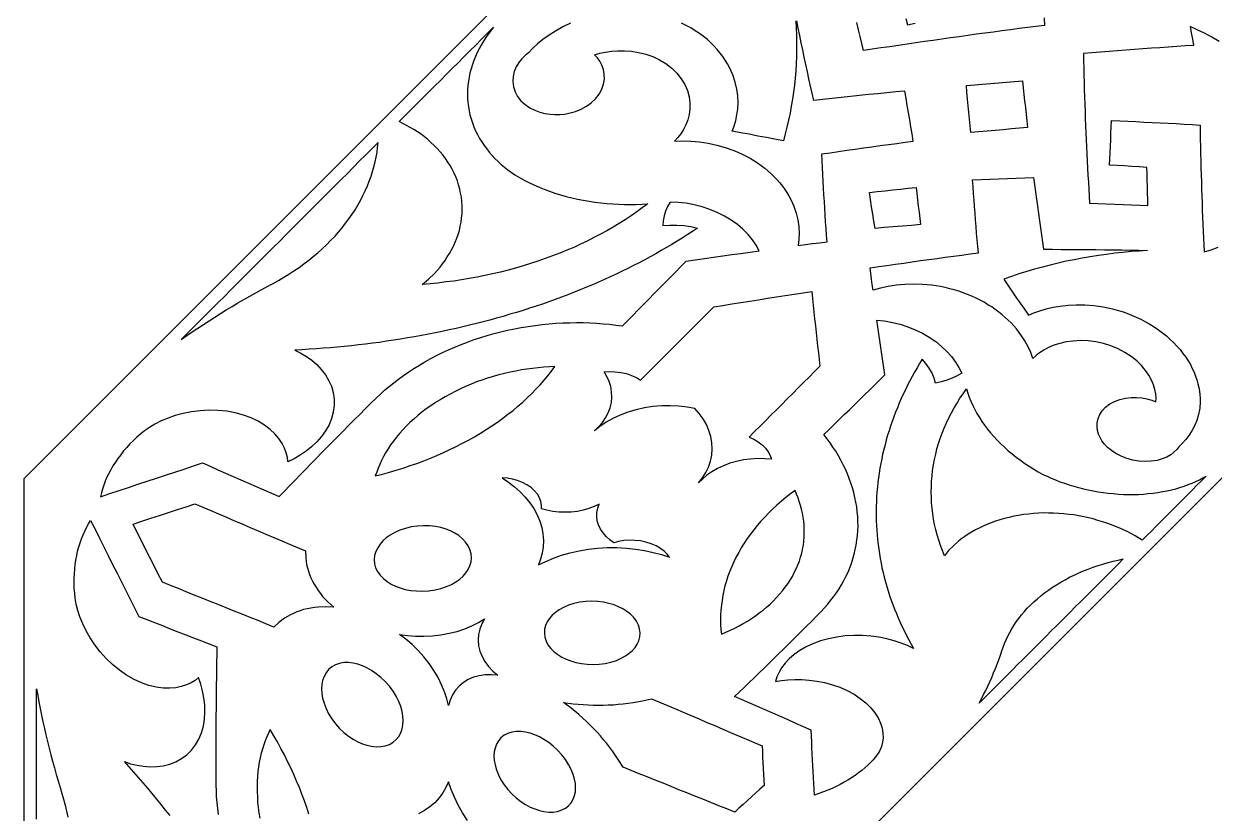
# Model space of a CAD drawing. Extents: x -535 to 1345, y -535 to 535.
# Drawn here: x -450 to -309.4, y 146.9 to 240.1 of the extents above; entities that cross this region are included whole.
import ezdxf

# ---------------------------------------------------------------- set-up
doc = ezdxf.new("R2010")
doc.units = 0
doc.layers.add('LAYER_1', color=18, linetype='CONTINUOUS')
doc.layers.add('LAYER_10', color=174, linetype='CONTINUOUS')

msp = doc.modelspace()

# ---------------------------------------------------------------- linework, layer by layer
at = {"layer": 'LAYER_1'}
for points in [[(-385.43, 240.2), (-386.36, 239.77), (-387.21, 239.29), (-387.98, 238.8), (-388.69, 238.29), (-389.32, 237.77), (-389.89, 237.25), (-390.39, 236.73), (-390.8, 236.39), (-391.19, 236), (-391.55, 235.56), (-391.85, 235.06), (-392.08, 234.51), (-392.22, 233.93), (-392.26, 233.32), (-392.18, 232.71), (-391.99, 232.12), (-391.69, 231.56), (-391.29, 231.05), (-390.8, 230.6), (-390.25, 230.23), (-389.67, 229.93), (-389.06, 229.71), (-388.46, 229.56), (-387.86, 229.46), (-387.3, 229.43), (-386.72, 229.43), (-386.12, 229.49), (-385.48, 229.61), (-384.84, 229.8), (-384.19, 230.07), (-383.57, 230.41), (-383, 230.82), (-382.49, 231.3), (-382.07, 231.84), (-381.75, 232.41), (-381.54, 233.01), (-381.44, 233.61), (-381.45, 234.19), (-381.55, 234.75), (-381.73, 235.26), (-381.98, 235.72), (-382.27, 236.13), (-382.6, 236.48), (-381.98, 236.66), (-381.32, 236.8), (-380.6, 236.91), (-379.85, 236.97), (-379.06, 236.97), (-378.24, 236.91), (-377.4, 236.77), (-376.56, 236.56), (-375.73, 236.27), (-374.93, 235.89), (-374.18, 235.44), (-373.49, 234.91), (-372.88, 234.31), (-372.36, 233.66), (-371.95, 232.97), (-371.64, 232.25), (-371.44, 231.53), (-371.34, 230.81), (-371.34, 230.11), (-371.43, 229.43), (-371.59, 228.8), (-371.82, 228.2), (-372.1, 227.65), (-372.43, 227.15), (-372.79, 226.69), (-373.17, 226.29), (-372.21, 226.31), (-371.22, 226.28), (-370.22, 226.19), (-369.2, 226.04), (-368.17, 225.82), (-367.16, 225.54), (-366.15, 225.18), (-365.67, 224.97), (-365.18, 224.76), (-364.71, 224.52), (-364.24, 224.27), (-363.79, 223.99), (-363.34, 223.72), (-362.93, 223.41), (-362.51, 223.1), (-362.12, 222.77), (-361.74, 222.44), (-361.39, 222.08), (-361.04, 221.73), (-360.73, 221.36), (-360.42, 220.98), (-360.15, 220.59), (-359.88, 220.21), (-359.66, 219.81), (-359.43, 219.41), (-359.07, 218.6), (-358.79, 217.79), (-358.59, 216.99), (-358.48, 216.2), (-358.44, 215.42), (-358.47, 214.68), (-358.56, 213.95), (-357.7, 214.07), (-356.85, 214.18), (-355.99, 214.29), (-355.14, 214.4), (-355.2, 215.19), (-355.25, 215.98), (-355.31, 216.77), (-355.36, 217.57), (-355.41, 218.36), (-355.46, 219.16), (-355.51, 219.96), (-355.56, 220.75), (-355.6, 221.55), (-355.65, 222.36), (-355.69, 223.16), (-355.73, 223.97), (-355.77, 224.77), (-354.78, 224.92), (-353.79, 225.06), (-352.81, 225.2), (-351.82, 225.34), (-350.84, 225.48), (-349.85, 225.62), (-348.87, 225.76), (-347.89, 225.89), (-346.91, 226.02), (-345.94, 226.16), (-344.96, 226.29), (-345.11, 227.13), (-345.25, 227.97), (-345.39, 228.81), (-345.53, 229.66), (-345.67, 230.5), (-345.81, 231.35), (-345.95, 232.2), (-347.02, 232.1), (-348.09, 231.99), (-349.16, 231.89), (-350.24, 231.78), (-351.31, 231.67), (-352.39, 231.56), (-353.47, 231.45), (-354.55, 231.33), (-355.64, 231.22), (-356.72, 231.1), (-356.91, 231.94), (-357.1, 232.79), (-357.29, 233.64), (-357.47, 234.49), (-357.66, 235.34), (-357.84, 236.19), (-358.02, 237.05), (-358.2, 237.9), (-358.38, 238.76), (-358.55, 239.62), (-358.73, 240.48)], [(-358.84, 240.5), (-358.78, 239.65), (-358.76, 238.8), (-358.74, 237.96), (-358.75, 237.11), (-358.76, 236.27), (-358.8, 235.42), (-358.84, 234.58), (-358.92, 233.74), (-359, 232.9), (-359.11, 232.07), (-359.22, 231.24), (-359.37, 230.41), (-359.52, 229.59), (-359.7, 228.77), (-359.88, 227.95), (-360.09, 227.14), (-360.3, 226.34), (-361.31, 226.52), (-362.31, 226.71), (-363.32, 226.89), (-364.33, 227.09), (-365.33, 227.28), (-366.34, 227.48), (-366.12, 228.07), (-365.93, 228.71), (-365.79, 229.38), (-365.7, 230.09), (-365.66, 230.84), (-365.69, 231.62), (-365.8, 232.44), (-365.99, 233.27), (-366.28, 234.13), (-366.47, 234.56), (-366.67, 234.99), (-366.91, 235.42), (-367.16, 235.85), (-367.46, 236.27), (-367.76, 236.69), (-368.11, 237.1), (-368.47, 237.51), (-368.88, 237.89), (-369.28, 238.28), (-369.75, 238.64), (-370.21, 239), (-370.72, 239.32), (-371.22, 239.65), (-371.77, 239.93), (-372.33, 240.22)], [(-329.51, 240.83), (-329.45, 239.95), (-330.46, 239.83), (-331.46, 239.7), (-332.47, 239.57), (-333.48, 239.44), (-334.49, 239.3), (-335.5, 239.17), (-336.51, 239.04), (-337.52, 238.9), (-338.54, 238.76), (-339.56, 238.62), (-340.57, 238.48), (-341.59, 238.33), (-342.62, 238.19), (-343.64, 238.04), (-344.66, 237.9), (-345.69, 237.75), (-346.72, 237.59), (-347.75, 237.44), (-348.78, 237.29), (-349.81, 237.13), (-350.84, 236.98), (-351.04, 237.8), (-351.24, 238.63), (-351.43, 239.45), (-351.62, 240.28)], [(-345.84, 240.77), (-345.65, 240.03), (-344.74, 240.22)], [(-308.83, 238.04), (-309.7, 238.57), (-310.57, 239.04), (-311.43, 239.45), (-312.28, 239.81), (-312.14, 239.07), (-312.01, 238.33), (-311.87, 237.59), (-312.86, 237.53), (-313.85, 237.46), (-314.85, 237.39), (-315.84, 237.32), (-316.84, 237.25), (-317.84, 237.18), (-318.84, 237.1), (-319.85, 237.03), (-320.85, 236.95), (-321.85, 236.87), (-322.86, 236.79), (-323.87, 236.71), (-324.88, 236.62), (-324.86, 235.76), (-324.84, 234.91), (-324.82, 234.06), (-324.79, 233.2), (-324.77, 232.35), (-324.74, 231.5), (-324.71, 230.65), (-324.68, 229.81), (-324.65, 228.96), (-324.61, 228.12), (-324.58, 227.28), (-324.54, 226.44), (-324.51, 225.6), (-324.47, 224.76), (-324.42, 223.93), (-324.38, 223.09), (-324.34, 222.26), (-324.29, 221.43), (-324.25, 220.6), (-324.2, 219.77), (-324.15, 218.94), (-323.16, 218.91), (-322.17, 218.88), (-321.18, 218.84), (-320.19, 218.81), (-319.21, 218.77), (-318.23, 218.73), (-317.25, 218.69), (-317.27, 219.44), (-317.3, 220.18), (-317.32, 220.93), (-317.34, 221.68), (-317.36, 222.43), (-317.38, 223.19), (-318.26, 223.24), (-319.14, 223.3), (-320.02, 223.35), (-320.9, 223.4), (-321.78, 223.45), (-321.75, 224.2), (-321.72, 224.95), (-321.68, 225.7), (-321.65, 226.45), (-321.62, 227.21), (-321.58, 227.96), (-321.54, 228.71), (-320.58, 228.67), (-319.63, 228.63), (-318.68, 228.59), (-317.72, 228.54), (-316.77, 228.5), (-315.82, 228.45), (-314.88, 228.4), (-313.93, 228.35), (-312.98, 228.3), (-312.04, 228.24), (-311.1, 228.19), (-311.08, 227.34), (-311.07, 226.5), (-311.05, 225.66), (-311.03, 224.81), (-311.01, 223.97), (-310.99, 223.14), (-310.97, 222.3), (-310.94, 221.46), (-310.92, 220.63), (-310.89, 219.8), (-310.86, 218.97), (-310.83, 218.14), (-310.8, 217.31), (-310.77, 216.49), (-310.73, 215.66), (-310.69, 214.84), (-310.66, 214.02), (-310.62, 213.2), (-309.79, 213.46), (-308.97, 213.78)], [(-432.73, 146.62), (-433.25, 147.28), (-433.77, 147.93), (-434.3, 148.58), (-434.83, 149.23), (-435.37, 149.86), (-435.91, 150.5), (-436.45, 151.14), (-437.01, 151.76), (-437.56, 152.38), (-438.11, 153), (-437.39, 152.76), (-436.63, 152.57), (-435.86, 152.45), (-435.08, 152.39), (-434.3, 152.41), (-433.53, 152.52), (-432.77, 152.71), (-432.05, 152.99), (-431.38, 153.36), (-430.76, 153.82), (-430.21, 154.36), (-429.73, 154.98), (-429.33, 155.66), (-429.02, 156.4), (-428.8, 157.19), (-428.67, 158.01), (-428.61, 158.84), (-428.64, 159.69), (-428.73, 160.53), (-428.89, 161.35), (-429.1, 162.16), (-429.36, 162.93), (-429.78, 162.6), (-430.25, 162.31), (-430.79, 162.06), (-431.4, 161.86), (-432.06, 161.72), (-432.78, 161.66), (-433.56, 161.68), (-434.37, 161.8), (-435.23, 162.01), (-436.1, 162.31), (-436.98, 162.72), (-437.86, 163.22), (-438.7, 163.81), (-439.52, 164.47), (-440.28, 165.2), (-440.97, 165.98), (-441.6, 166.79), (-442.16, 167.62), (-442.64, 168.45), (-443.04, 169.28), (-443.37, 170.09), (-443.62, 170.86), (-443.82, 171.61), (-443.95, 172.31), (-443.99, 172.89), (-444.04, 173.47), (-444.04, 174.04), (-444.05, 174.61), (-444.02, 175.17), (-443.99, 175.73), (-443.92, 176.27), (-443.85, 176.81), (-443.75, 177.34), (-443.64, 177.86), (-443.5, 178.36), (-443.36, 178.86), (-443.18, 179.33), (-443.01, 179.8), (-442.8, 180.23), (-442.59, 180.67), (-442.35, 181.08), (-442.11, 181.49), (-441.59, 180.44), (-441.07, 179.4), (-440.55, 178.37), (-440.03, 177.33), (-439.51, 176.3), (-438.99, 175.26), (-438.47, 174.23), (-437.95, 173.21), (-437.43, 172.18), (-436.92, 171.16), (-436.4, 170.13), (-435.48, 169.78), (-434.56, 169.42), (-433.64, 169.06), (-432.72, 168.7), (-431.8, 168.34), (-430.87, 167.98), (-429.95, 167.62), (-429.03, 167.26), (-428.11, 166.9), (-427.19, 166.55), (-427.21, 165.64), (-427.23, 164.74), (-427.24, 163.84), (-427.26, 162.93), (-427.27, 162.03), (-427.29, 161.13), (-427.3, 160.22), (-427.3, 159.31), (-427.31, 158.41), (-427.32, 157.5), (-427.33, 156.59), (-427.33, 155.68), (-427.33, 154.77), (-427.33, 153.86), (-427.33, 152.95), (-427.33, 152.04), (-427.33, 151.13), (-427.33, 150.22), (-427.3, 149.55), (-427.27, 148.87), (-427.21, 148.17), (-427.14, 147.47), (-427.04, 146.76)], [(-448.5, 146.19), (-448.5, 147.22), (-448.5, 148.24), (-448.5, 149.27), (-448.5, 150.3), (-448.5, 151.33), (-448.5, 152.35), (-448.5, 153.38), (-448.5, 154.41), (-448.5, 155.44), (-448.5, 156.46), (-448.5, 157.49), (-448.5, 158.52), (-448.5, 159.55), (-448.5, 160.57), (-448.5, 161.6), (-448.36, 160.82), (-448.21, 160.05), (-448.07, 159.27), (-447.9, 158.49), (-447.74, 157.71), (-447.57, 156.93), (-447.38, 156.16), (-447.2, 155.38), (-447.01, 154.6), (-446.81, 153.82), (-446.6, 153.04), (-446.39, 152.27), (-446.16, 151.49), (-445.94, 150.72), (-445.71, 149.94), (-445.5, 149.25), (-445.3, 148.56), (-445.13, 147.86), (-444.95, 147.17), (-444.81, 146.46)], [(-416.34, 146.8), (-416.59, 147.58), (-416.87, 148.37), (-417.15, 149.15), (-417.46, 149.93), (-417.78, 150.71), (-418.12, 151.49), (-418.47, 152.27), (-418.85, 153.03), (-419.22, 153.8), (-419.63, 154.56), (-420.03, 155.32), (-420.46, 156.06), (-420.89, 156.8), (-421.1, 156.37), (-421.31, 155.93), (-421.49, 155.46), (-421.67, 154.99), (-421.82, 154.49), (-421.97, 153.99), (-422.09, 153.46), (-422.2, 152.94), (-422.28, 152.38), (-422.36, 151.82), (-422.41, 151.24), (-422.45, 150.66), (-422.45, 150.06), (-422.46, 149.46), (-422.42, 148.84), (-422.39, 148.22), (-422.31, 147.58), (-422.23, 146.95), (-422.12, 146.31)], [(-397.62, 146.03), (-398.2, 146.94), (-398.71, 147.87), (-399.15, 148.79), (-399.53, 149.71), (-399.84, 150.62), (-400.15, 149.94), (-400.52, 149.31), (-400.97, 148.71), (-401.48, 148.15), (-402.05, 147.65), (-402.69, 147.21), (-403.38, 146.84)]]:
    msp.add_lwpolyline(points, dxfattribs=at)
for points in [[(-394.55, 239.73), (-395.17, 238.93), (-395.45, 238.51), (-395.73, 238.08), (-395.99, 237.64), (-396.24, 237.2), (-396.46, 236.74), (-396.67, 236.28), (-396.85, 235.8), (-397.03, 235.33), (-397.17, 234.84), (-397.31, 234.35), (-397.4, 233.86), (-397.5, 233.36), (-397.55, 232.86), (-397.6, 232.36), (-397.6, 231.86), (-397.6, 231.36), (-397.55, 230.86), (-397.5, 230.36), (-397.41, 229.87), (-397.31, 229.39), (-397.17, 228.91), (-397.02, 228.43), (-396.84, 227.97), (-396.65, 227.5), (-396.42, 227.06), (-396.19, 226.61), (-395.92, 226.19), (-395.65, 225.77), (-395.34, 225.37), (-395.03, 224.97), (-394.7, 224.59), (-394.36, 224.22), (-393.99, 223.87), (-393.62, 223.52), (-393.23, 223.2), (-392.84, 222.88), (-392.02, 222.3), (-391.47, 221.99), (-390.93, 221.68), (-390.35, 221.4), (-389.77, 221.12), (-389.16, 220.86), (-388.55, 220.61), (-387.92, 220.38), (-387.28, 220.15), (-386.63, 219.96), (-385.97, 219.76), (-385.3, 219.6), (-384.62, 219.44), (-383.94, 219.31), (-383.25, 219.18), (-382.55, 219.09), (-381.86, 218.99), (-381.16, 218.93), (-380.46, 218.87), (-379.76, 218.84), (-379.06, 218.81), (-378.37, 218.82), (-377.67, 218.82), (-376.99, 218.86), (-376.31, 218.9), (-376.96, 218.42), (-377.61, 217.94), (-378.29, 217.47), (-378.98, 217.01), (-379.69, 216.57), (-380.41, 216.13), (-381.16, 215.71), (-381.91, 215.29), (-382.68, 214.89), (-383.46, 214.49), (-384.26, 214.12), (-385.06, 213.74), (-385.89, 213.4), (-386.72, 213.05), (-387.57, 212.73), (-388.42, 212.41), (-389.28, 212.12), (-390.15, 211.82), (-391.04, 211.56), (-391.92, 211.29), (-392.82, 211.06), (-393.72, 210.82), (-394.64, 210.62), (-395.55, 210.41), (-396.47, 210.23), (-397.39, 210.06), (-398.31, 209.91), (-399.23, 209.76), (-400.16, 209.65), (-401.09, 209.53), (-402.01, 209.44), (-402.94, 209.35), (-402.21, 209.99), (-401.51, 210.67), (-400.85, 211.41), (-400.55, 211.8), (-400.25, 212.19), (-399.99, 212.61), (-399.72, 213.02), (-399.48, 213.46), (-399.25, 213.9), (-399.06, 214.35), (-398.86, 214.81), (-398.71, 215.27), (-398.56, 215.75), (-398.46, 216.23), (-398.35, 216.71), (-398.3, 217.2), (-398.24, 217.69), (-398.24, 218.18), (-398.23, 218.67), (-398.28, 219.17), (-398.32, 219.66), (-398.42, 220.15), (-398.51, 220.63), (-398.66, 221.11), (-398.8, 221.59), (-398.99, 222.05), (-399.18, 222.51), (-399.42, 222.96), (-399.66, 223.4), (-399.94, 223.82), (-400.21, 224.25), (-400.53, 224.65), (-400.84, 225.04), (-401.19, 225.41), (-401.54, 225.78), (-401.92, 226.13), (-402.29, 226.47), (-402.69, 226.78), (-403.09, 227.09), (-403.93, 227.65), (-404.8, 228.15), (-405.69, 228.59), (-404.99, 229.28), (-404.29, 229.98), (-403.6, 230.68), (-402.9, 231.37), (-402.21, 232.07), (-401.51, 232.77), (-400.81, 233.46), (-400.12, 234.16), (-399.42, 234.85), (-398.72, 235.55), (-398.03, 236.25), (-397.33, 236.94), (-396.64, 237.64), (-395.94, 238.34), (-395.24, 239.03)], [(-338.69, 232.85), (-337.74, 232.93), (-336.79, 233.01), (-335.84, 233.09), (-334.9, 233.17), (-333.95, 233.24), (-333.01, 233.32), (-332.06, 233.39), (-331.98, 232.6), (-331.9, 231.81), (-331.82, 231.03), (-331.73, 230.24), (-331.65, 229.45), (-331.56, 228.67), (-331.47, 227.89), (-332.42, 227.81), (-333.38, 227.72), (-334.33, 227.64), (-335.29, 227.55), (-336.25, 227.47), (-337.21, 227.38), (-338.17, 227.29), (-338.25, 228.08), (-338.33, 228.87), (-338.4, 229.66), (-338.48, 230.46), (-338.55, 231.26), (-338.62, 232.05)], [(-408.16, 226.12), (-408.89, 225.39), (-409.61, 224.66), (-410.34, 223.94), (-411.07, 223.21), (-411.79, 222.48), (-412.52, 221.76), (-413.24, 221.03), (-413.97, 220.3), (-414.7, 219.58), (-415.42, 218.85), (-416.15, 218.12), (-416.88, 217.4), (-417.6, 216.67), (-418.33, 215.94), (-419.06, 215.22), (-419.78, 214.49), (-420.51, 213.77), (-421.24, 213.04), (-421.96, 212.31), (-422.69, 211.59), (-423.42, 210.86), (-424.14, 210.13), (-424.87, 209.41), (-425.59, 208.68), (-426.32, 207.95), (-427.05, 207.23), (-427.77, 206.5), (-428.5, 205.77), (-429.23, 205.05), (-429.95, 204.32), (-430.68, 203.6), (-431.41, 202.87), (-430.75, 203.32), (-430.1, 203.76), (-429.45, 204.21), (-428.78, 204.64), (-428.12, 205.08), (-427.45, 205.51), (-426.77, 205.93), (-426.09, 206.35), (-425.4, 206.77), (-424.71, 207.17), (-424.01, 207.58), (-423.31, 207.98), (-422.61, 208.37), (-421.9, 208.75), (-421.19, 209.14), (-420.56, 209.48), (-419.92, 209.83), (-419.31, 210.2), (-418.69, 210.57), (-418.1, 210.97), (-417.5, 211.36), (-416.93, 211.79), (-416.36, 212.21), (-415.82, 212.66), (-415.28, 213.11), (-414.76, 213.58), (-414.25, 214.05), (-413.77, 214.54), (-413.29, 215.03), (-412.85, 215.54), (-412.41, 216.05), (-412.01, 216.58), (-411.6, 217.11), (-411.24, 217.65), (-410.87, 218.19), (-410.55, 218.74), (-410.23, 219.29), (-409.95, 219.86), (-409.67, 220.42), (-409.43, 220.99), (-409.2, 221.56), (-409, 222.13), (-408.81, 222.7), (-408.66, 223.27), (-408.51, 223.84), (-408.4, 224.41), (-408.29, 224.98), (-408.23, 225.55)], [(-344.63, 220.82), (-344.55, 220.09), (-344.46, 219.35), (-344.37, 218.62), (-344.28, 217.89), (-344.19, 217.16), (-344.1, 216.43), (-345.17, 216.34), (-346.25, 216.26), (-347.32, 216.16), (-348.4, 216.07), (-349.48, 215.98), (-349.61, 216.83), (-349.75, 217.68), (-349.88, 218.53), (-350.01, 219.38), (-350.14, 220.23), (-349.22, 220.33), (-348.3, 220.43), (-347.38, 220.53), (-346.47, 220.63), (-345.55, 220.73)], [(-330.76, 222), (-330.65, 221.15), (-330.54, 220.29), (-330.42, 219.44), (-330.31, 218.59), (-330.19, 217.74), (-330.07, 216.89), (-329.95, 216.04), (-329.83, 215.2), (-329.7, 214.35), (-329.58, 213.51), (-328.54, 213.51), (-327.51, 213.5), (-326.49, 213.5), (-325.46, 213.49), (-324.43, 213.48), (-323.41, 213.47), (-322.39, 213.46), (-321.36, 213.44), (-320.35, 213.43), (-319.33, 213.41), (-318.31, 213.39), (-317.3, 213.37), (-318.27, 213.3), (-319.24, 213.24), (-320.2, 213.14), (-321.17, 213.04), (-322.14, 212.91), (-323.1, 212.79), (-324.06, 212.63), (-325.02, 212.47), (-325.97, 212.28), (-326.92, 212.09), (-327.86, 211.87), (-328.8, 211.65), (-329.72, 211.4), (-330.65, 211.15), (-331.57, 210.88), (-332.48, 210.6), (-333.38, 210.3), (-334.28, 209.99), (-333.8, 209.28), (-333.32, 208.57), (-332.84, 207.85), (-332.34, 207.15), (-331.84, 206.45), (-331.34, 205.75), (-330.71, 206.01), (-330.01, 206.26), (-329.27, 206.48), (-328.46, 206.66), (-327.6, 206.81), (-326.68, 206.91), (-325.71, 206.96), (-324.69, 206.95), (-323.63, 206.87), (-323.09, 206.79), (-322.54, 206.71), (-321.99, 206.59), (-321.43, 206.47), (-320.87, 206.31), (-320.31, 206.15), (-319.75, 205.95), (-319.19, 205.75), (-318.64, 205.5), (-318.09, 205.25), (-317.56, 204.96), (-317.03, 204.67), (-316.53, 204.34), (-316.02, 204.01), (-315.55, 203.65), (-315.08, 203.28), (-314.65, 202.89), (-314.22, 202.49), (-313.84, 202.08), (-313.46, 201.66), (-313.13, 201.22), (-312.79, 200.78), (-312.52, 200.33), (-312.24, 199.89), (-312.02, 199.43), (-311.79, 198.98), (-311.63, 198.53), (-311.46, 198.08), (-311.35, 197.64), (-311.24, 197.2), (-311.17, 196.77), (-311.11, 196.34), (-311.1, 195.93), (-311.09, 195.51), (-311.14, 194.73), (-311.28, 193.99), (-311.48, 193.3), (-311.75, 192.66), (-312.06, 192.07), (-312.41, 191.53), (-312.79, 191.03), (-313.2, 190.58), (-313.62, 190.17), (-313.86, 189.85), (-314.18, 189.54), (-314.56, 189.24), (-315.03, 188.98), (-315.57, 188.75), (-316.18, 188.58), (-316.86, 188.47), (-317.57, 188.44), (-318.31, 188.49), (-319.05, 188.62), (-319.76, 188.81), (-320.43, 189.08), (-321.03, 189.39), (-321.56, 189.75), (-322.01, 190.12), (-322.39, 190.51), (-322.68, 190.9), (-322.91, 191.28), (-323.08, 191.67), (-323.2, 192.1), (-323.26, 192.55), (-323.25, 193.02), (-323.14, 193.51), (-322.94, 193.99), (-322.64, 194.45), (-322.25, 194.87), (-321.76, 195.24), (-321.2, 195.55), (-320.58, 195.78), (-319.92, 195.93), (-319.25, 196.01), (-318.6, 196.02), (-317.96, 195.96), (-317.37, 195.85), (-316.81, 195.7), (-316.31, 195.51), (-316.3, 195.97), (-316.34, 196.45), (-316.43, 196.96), (-316.59, 197.5), (-316.82, 198.06), (-317.13, 198.63), (-317.53, 199.21), (-318.01, 199.78), (-318.58, 200.33), (-319.23, 200.85), (-319.97, 201.33), (-320.77, 201.75), (-321.62, 202.1), (-322.51, 202.38), (-323.42, 202.57), (-324.33, 202.69), (-325.22, 202.72), (-326.08, 202.68), (-326.89, 202.57), (-327.65, 202.4), (-328.35, 202.17), (-328.98, 201.91), (-329.54, 201.61), (-330.04, 201.29), (-330.47, 200.96), (-330.84, 200.62), (-331.09, 201.31), (-331.4, 202.01), (-331.79, 202.71), (-332.25, 203.42), (-332.79, 204.12), (-333.41, 204.81), (-334.1, 205.47), (-334.48, 205.79), (-334.87, 206.1), (-335.28, 206.4), (-335.7, 206.7), (-336.15, 206.97), (-336.6, 207.25), (-337.08, 207.5), (-337.55, 207.75), (-338.05, 207.96), (-338.55, 208.18), (-339.07, 208.37), (-339.59, 208.56), (-340.12, 208.71), (-340.65, 208.86), (-341.19, 208.98), (-341.73, 209.1), (-342.27, 209.18), (-342.81, 209.26), (-343.88, 209.36), (-344.94, 209.39), (-345.97, 209.35), (-346.97, 209.26), (-347.93, 209.11), (-348.85, 208.92), (-349.72, 208.68), (-349.8, 209.34), (-349.88, 210), (-349.96, 210.66), (-350.05, 211.32), (-349.05, 211.47), (-348.07, 211.61), (-347.08, 211.75), (-346.09, 211.89), (-345.11, 212.03), (-344.12, 212.17), (-343.14, 212.3), (-342.16, 212.44), (-341.18, 212.57), (-340.2, 212.7), (-339.23, 212.83), (-338.25, 212.96), (-337.28, 213.09), (-337.35, 213.86), (-337.42, 214.64), (-337.48, 215.42), (-337.55, 216.2), (-337.61, 216.98), (-337.67, 217.76), (-337.73, 218.55), (-337.79, 219.33), (-337.85, 220.12), (-337.91, 220.91), (-337.96, 221.7), (-336.93, 221.75), (-335.9, 221.79), (-334.87, 221.84), (-333.84, 221.88), (-332.81, 221.92), (-331.78, 221.97)], [(-373.68, 219.09), (-373.98, 218.57), (-374.22, 218.02), (-374.39, 217.46), (-374.5, 216.89), (-374.54, 216.32), (-373.71, 216.38), (-372.88, 216.38), (-372.05, 216.31), (-371.24, 216.19), (-370.45, 216), (-371.05, 215.61), (-371.65, 215.23), (-372.24, 214.84), (-372.86, 214.46), (-373.48, 214.09), (-374.1, 213.71), (-374.74, 213.35), (-375.38, 212.99), (-376.02, 212.62), (-376.68, 212.28), (-377.34, 211.93), (-378, 211.58), (-378.68, 211.25), (-379.36, 210.91), (-380.04, 210.58), (-380.74, 210.26), (-381.44, 209.94), (-382.14, 209.62), (-382.85, 209.32), (-383.57, 209.02), (-384.29, 208.72), (-385.02, 208.43), (-385.76, 208.14), (-386.49, 207.86), (-387.24, 207.59), (-387.99, 207.32), (-388.75, 207.05), (-389.51, 206.8), (-390.28, 206.55), (-391.04, 206.29), (-391.82, 206.06), (-392.6, 205.83), (-393.38, 205.59), (-394.17, 205.37), (-394.96, 205.16), (-395.75, 204.94), (-396.55, 204.74), (-397.35, 204.54), (-398.15, 204.35), (-398.96, 204.17), (-399.77, 203.99), (-400.59, 203.81), (-401.4, 203.65), (-402.22, 203.48), (-403.04, 203.32), (-403.86, 203.18), (-404.69, 203.04), (-405.51, 202.89), (-406.34, 202.77), (-407.17, 202.65), (-408, 202.52), (-408.83, 202.42), (-409.66, 202.32), (-410.49, 202.21), (-411.32, 202.12), (-412.16, 202.04), (-412.99, 201.95), (-413.82, 201.89), (-414.65, 201.82), (-415.49, 201.75), (-416.32, 201.7), (-417.15, 201.65), (-417.98, 201.6), (-417.3, 201.26), (-416.63, 200.86), (-416, 200.4), (-415.41, 199.89), (-414.87, 199.32), (-414.39, 198.7), (-414, 198.04), (-413.68, 197.33), (-413.47, 196.59), (-413.36, 195.83), (-413.35, 195.05), (-413.45, 194.28), (-413.65, 193.52), (-413.96, 192.77), (-414.36, 192.06), (-414.84, 191.39), (-415.39, 190.76), (-416.01, 190.18), (-416.67, 189.65), (-417.36, 189.18), (-418.08, 188.76), (-418.81, 188.39), (-418.88, 188.92), (-419, 189.47), (-419.21, 190.03), (-419.49, 190.59), (-419.87, 191.16), (-420.34, 191.71), (-420.9, 192.24), (-421.56, 192.74), (-422.31, 193.2), (-423.14, 193.6), (-424.05, 193.93), (-425.03, 194.2), (-426.04, 194.38), (-427.09, 194.48), (-428.14, 194.51), (-429.18, 194.45), (-430.2, 194.32), (-431.18, 194.13), (-432.11, 193.88), (-432.97, 193.58), (-433.78, 193.24), (-434.51, 192.87), (-435.17, 192.48), (-435.76, 192.08), (-436.2, 191.7), (-436.64, 191.32), (-437.05, 190.92), (-437.46, 190.52), (-437.83, 190.1), (-438.21, 189.69), (-438.54, 189.25), (-438.88, 188.82), (-439.17, 188.38), (-439.47, 187.94), (-439.72, 187.48), (-439.97, 187.03), (-440.18, 186.58), (-440.39, 186.12), (-440.55, 185.66), (-440.71, 185.2), (-440.83, 184.74), (-440.95, 184.29), (-439.84, 184.66), (-438.74, 185.02), (-437.64, 185.39), (-436.54, 185.76), (-435.44, 186.12), (-434.34, 186.48), (-433.25, 186.84), (-432.16, 187.2), (-431.06, 187.56), (-429.97, 187.92), (-428.88, 188.28), (-427.98, 187.88), (-427.07, 187.48), (-426.17, 187.08), (-425.26, 186.69), (-424.36, 186.29), (-423.46, 185.89), (-422.55, 185.5), (-421.65, 185.1), (-420.74, 184.7), (-419.84, 184.31), (-419.21, 184.96), (-418.58, 185.61), (-417.96, 186.26), (-417.33, 186.91), (-416.7, 187.56), (-416.07, 188.21), (-415.44, 188.85), (-414.8, 189.5), (-414.16, 190.15), (-413.53, 190.79), (-412.89, 191.44), (-412.26, 192.09), (-411.61, 192.73), (-410.97, 193.37), (-410.32, 194.01), (-409.68, 194.66), (-409.04, 195.3), (-408.39, 195.94), (-407.89, 196.4), (-407.39, 196.86), (-406.85, 197.31), (-406.31, 197.75), (-405.74, 198.19), (-405.16, 198.62), (-404.54, 199.03), (-403.93, 199.44), (-403.28, 199.84), (-402.63, 200.23), (-401.94, 200.6), (-401.26, 200.96), (-400.55, 201.31), (-399.83, 201.65), (-399.1, 201.96), (-398.36, 202.27), (-397.59, 202.56), (-396.83, 202.84), (-396.05, 203.09), (-395.27, 203.34), (-394.47, 203.55), (-393.68, 203.77), (-392.87, 203.95), (-392.06, 204.13), (-391.25, 204.27), (-390.43, 204.41), (-389.62, 204.52), (-388.8, 204.63), (-387.98, 204.7), (-387.17, 204.77), (-386.36, 204.81), (-385.55, 204.84), (-384.75, 204.85), (-383.95, 204.85), (-383.16, 204.81), (-382.37, 204.78), (-381.6, 204.72), (-380.82, 204.65), (-380.07, 204.56), (-379.31, 204.46), (-378.69, 205.1), (-378.06, 205.73), (-377.44, 206.37), (-376.81, 207), (-376.18, 207.64), (-375.56, 208.28), (-374.93, 208.91), (-374.31, 209.55), (-373.68, 210.18), (-373.06, 210.82), (-372.43, 211.46), (-371.8, 212.09), (-370.72, 212.25), (-369.63, 212.41), (-368.55, 212.57), (-367.47, 212.72), (-366.39, 212.88), (-365.31, 213.03), (-364.23, 213.18), (-363.16, 213.33), (-363.52, 213.99), (-363.96, 214.63), (-364.48, 215.26), (-365.08, 215.87), (-365.74, 216.44), (-366.48, 216.97), (-367.27, 217.44), (-368.11, 217.87), (-369, 218.23), (-369.91, 218.53), (-370.85, 218.77), (-371.8, 218.94), (-372.74, 219.05)], [(-356.94, 208.51), (-356.86, 207.7), (-356.78, 206.9), (-356.7, 206.09), (-356.61, 205.29), (-356.53, 204.48), (-356.44, 203.68), (-356.35, 202.88), (-356.26, 202.08), (-356.17, 201.29), (-356.08, 200.49), (-355.98, 199.7), (-356.63, 199.06), (-357.27, 198.41), (-357.91, 197.77), (-358.56, 197.13), (-359.2, 196.48), (-359.84, 195.84), (-360.49, 195.2), (-361.13, 194.55), (-361.77, 193.91), (-362.42, 193.27), (-363.06, 192.62), (-363.7, 191.98), (-364.35, 191.34), (-363.8, 191.08), (-363.28, 190.78), (-362.82, 190.42), (-362.43, 190.03), (-362.1, 189.61), (-361.86, 189.16), (-361.71, 188.72), (-362.51, 188.78), (-363.34, 188.79), (-364.17, 188.74), (-365.01, 188.63), (-365.83, 188.46), (-366.63, 188.24), (-367.39, 187.95), (-368.1, 187.62), (-368.75, 187.24), (-369.34, 186.82), (-369.86, 186.38), (-370.31, 185.91), (-369.86, 186.5), (-369.47, 187.13), (-369.15, 187.79), (-368.91, 188.48), (-368.77, 189.2), (-368.71, 189.93), (-368.75, 190.67), (-368.88, 191.4), (-369.1, 192.12), (-369.4, 192.81), (-369.78, 193.48), (-370.23, 194.12), (-370.75, 194.71), (-371.68, 194.88), (-372.66, 194.99), (-373.66, 195.04), (-374.67, 195.02), (-375.7, 194.94), (-376.71, 194.78), (-377.7, 194.56), (-378.66, 194.28), (-379.58, 193.93), (-380.44, 193.53), (-381.23, 193.09), (-381.96, 192.6), (-382.61, 192.08), (-382.12, 192.55), (-381.68, 193.06), (-381.3, 193.61), (-381, 194.19), (-380.77, 194.8), (-380.62, 195.42), (-380.56, 196.05), (-380.59, 196.68), (-380.69, 197.3), (-380.88, 197.9), (-381.14, 198.48), (-381.46, 199.02), (-380.81, 199.07), (-380.15, 199.05), (-379.48, 198.97), (-378.84, 198.83), (-378.22, 198.62), (-377.66, 198.37), (-377.16, 198.07), (-376.5, 198.73), (-375.83, 199.4), (-375.16, 200.06), (-374.5, 200.73), (-373.83, 201.4), (-373.17, 202.06), (-372.5, 202.73), (-371.83, 203.39), (-371.17, 204.06), (-370.5, 204.73), (-369.84, 205.39), (-369.17, 206.06), (-368.5, 206.72), (-367.45, 206.89), (-366.39, 207.06), (-365.33, 207.23), (-364.28, 207.4), (-363.23, 207.56), (-362.17, 207.72), (-361.12, 207.88), (-360.08, 208.04), (-359.03, 208.2), (-357.98, 208.36)], [(-349.26, 205.16), (-348.35, 205.05), (-347.43, 204.88), (-346.51, 204.65), (-345.61, 204.36), (-344.73, 204), (-343.88, 203.59), (-343.08, 203.12), (-342.32, 202.61), (-341.63, 202.05), (-341.01, 201.46), (-340.45, 200.84), (-339.97, 200.2), (-339.57, 199.55), (-339.24, 198.9), (-339.78, 198.58), (-340.37, 198.3), (-341, 198.06), (-341.66, 197.87), (-342.34, 197.72), (-342.51, 198.31), (-342.75, 198.9), (-343.08, 199.47), (-343.47, 200.02), (-343.92, 200.53), (-344.22, 200.02), (-344.52, 199.52), (-344.82, 199.01), (-345.09, 198.49), (-345.37, 197.97), (-345.64, 197.46), (-345.9, 196.93), (-346.15, 196.4), (-346.39, 195.87), (-346.62, 195.34), (-346.84, 194.8), (-347.07, 194.27), (-347.26, 193.72), (-347.46, 193.18), (-347.66, 192.64), (-347.83, 192.09), (-347.99, 191.54), (-348.16, 190.99), (-348.3, 190.43), (-348.44, 189.88), (-348.58, 189.32), (-348.69, 188.76), (-348.8, 188.2), (-348.91, 187.65), (-348.99, 187.08), (-349.07, 186.52), (-349.15, 185.96), (-349.2, 185.4), (-349.25, 184.84), (-349.3, 184.27), (-349.32, 183.71), (-349.34, 183.15), (-349.36, 182.58), (-349.35, 182.02), (-349.33, 181.46), (-349.32, 180.9), (-349.28, 180.34), (-349.24, 179.78), (-349.19, 179.22), (-349.12, 178.66), (-349.05, 178.1), (-348.97, 177.55), (-348.87, 176.99), (-348.76, 176.44), (-348.66, 175.89), (-348.53, 175.34), (-348.39, 174.79), (-348.26, 174.25), (-348.09, 173.7), (-347.93, 173.16), (-347.76, 172.62), (-347.57, 172.09), (-347.38, 171.56), (-347.18, 171.02), (-346.96, 170.5), (-346.74, 169.97), (-346.52, 169.45), (-346.27, 168.93), (-346.02, 168.41), (-345.77, 167.9), (-345.5, 167.39), (-345.22, 166.88), (-344.95, 166.38), (-345.65, 166.7), (-346.41, 167.01), (-347.23, 167.28), (-348.1, 167.51), (-349.03, 167.69), (-349.99, 167.82), (-350.98, 167.89), (-351.99, 167.9), (-353.01, 167.84), (-354.01, 167.71), (-354.99, 167.52), (-355.93, 167.25), (-356.82, 166.92), (-357.63, 166.54), (-358.38, 166.11), (-359.04, 165.64), (-359.62, 165.14), (-360.11, 164.62), (-360.51, 164.09), (-360.82, 163.55), (-361.06, 163.01), (-361.22, 162.48), (-360.52, 162.6), (-359.76, 162.68), (-358.96, 162.72), (-358.12, 162.71), (-357.24, 162.64), (-356.34, 162.52), (-355.43, 162.34), (-354.52, 162.09), (-353.63, 161.78), (-352.77, 161.4), (-351.96, 160.96), (-351.22, 160.47), (-350.55, 159.94), (-349.97, 159.37), (-349.49, 158.78), (-349.11, 158.17), (-348.82, 157.56), (-348.64, 156.97), (-348.54, 156.38), (-348.53, 155.82), (-348.6, 155.29), (-348.73, 154.8), (-348.92, 154.33), (-349.16, 153.91), (-349.44, 153.57), (-349.71, 153.23), (-350.03, 152.91), (-350.35, 152.58), (-350.7, 152.27), (-351.05, 151.96), (-351.44, 151.67), (-351.83, 151.37), (-352.26, 151.1), (-352.68, 150.82), (-353.14, 150.57), (-353.59, 150.31), (-354.08, 150.08), (-354.56, 149.84), (-355.07, 149.63), (-355.57, 149.42), (-356.1, 149.24), (-356.63, 149.05), (-356.67, 149.74), (-356.71, 150.43), (-356.75, 151.13), (-356.79, 151.82), (-356.83, 152.52), (-356.86, 153.22), (-356.9, 153.92), (-356.93, 154.62), (-356.96, 155.32), (-356.99, 156.02), (-357.02, 156.73), (-357.93, 157.13), (-358.83, 157.52), (-359.73, 157.92), (-360.64, 158.32), (-361.54, 158.72), (-362.45, 159.11), (-363.35, 159.51), (-364.26, 159.91), (-365.16, 160.3), (-366.07, 160.7), (-365.49, 161.25), (-364.91, 161.81), (-364.34, 162.36), (-363.76, 162.91), (-363.18, 163.47), (-362.61, 164.02), (-362.04, 164.58), (-361.47, 165.14), (-360.9, 165.69), (-360.34, 166.25), (-359.77, 166.81), (-359.2, 167.37), (-358.64, 167.93), (-358.08, 168.49), (-357.52, 169.05), (-356.96, 169.61), (-356.4, 170.17), (-355.84, 170.73), (-355.46, 171.16), (-355.07, 171.58), (-354.72, 172.03), (-354.37, 172.47), (-354.05, 172.94), (-353.73, 173.41), (-353.45, 173.89), (-353.16, 174.38), (-352.92, 174.88), (-352.67, 175.38), (-352.47, 175.9), (-352.26, 176.42), (-352.1, 176.96), (-351.94, 177.49), (-351.82, 178.04), (-351.7, 178.58), (-351.62, 179.14), (-351.55, 179.69), (-351.52, 180.25), (-351.49, 180.81), (-351.5, 181.38), (-351.52, 181.95), (-351.58, 182.51), (-351.64, 183.08), (-351.74, 183.65), (-351.85, 184.21), (-352, 184.77), (-352.14, 185.34), (-352.33, 185.89), (-352.52, 186.45), (-352.75, 186.99), (-352.98, 187.54), (-353.24, 188.07), (-353.51, 188.61), (-353.81, 189.13), (-354.11, 189.65), (-354.45, 190.15), (-354.78, 190.66), (-355.14, 191.14), (-355.51, 191.63), (-354.91, 192.22), (-354.31, 192.81), (-353.71, 193.4), (-353.11, 193.98), (-352.51, 194.57), (-351.91, 195.16), (-351.31, 195.75), (-350.71, 196.34), (-350.11, 196.93), (-349.52, 197.52), (-348.92, 198.11), (-348.32, 198.7), (-348.44, 199.5), (-348.56, 200.3), (-348.68, 201.11), (-348.8, 201.92), (-348.92, 202.73), (-349.03, 203.54), (-349.14, 204.35)], [(-408.49, 186.74), (-407.66, 186.96), (-406.83, 187.18), (-406.01, 187.43), (-405.19, 187.68), (-404.38, 187.96), (-403.57, 188.23), (-402.78, 188.54), (-401.98, 188.84), (-401.21, 189.17), (-400.43, 189.5), (-399.68, 189.86), (-398.93, 190.22), (-398.2, 190.6), (-397.47, 190.98), (-396.77, 191.38), (-396.07, 191.79), (-395.39, 192.22), (-394.72, 192.65), (-394.08, 193.1), (-393.44, 193.55), (-392.84, 194.02), (-392.23, 194.49), (-391.66, 194.97), (-391.09, 195.46), (-390.56, 195.97), (-390.02, 196.47), (-389.53, 196.99), (-389.03, 197.51), (-388.57, 198.04), (-388.12, 198.57), (-387.7, 199.11), (-387.28, 199.65), (-387.93, 199.62), (-388.59, 199.58), (-389.25, 199.52), (-389.91, 199.45), (-390.58, 199.36), (-391.24, 199.26), (-391.91, 199.13), (-392.58, 199), (-393.25, 198.84), (-393.92, 198.68), (-394.59, 198.49), (-395.25, 198.29), (-395.9, 198.06), (-396.56, 197.84), (-397.19, 197.58), (-397.83, 197.32), (-398.45, 197.03), (-399.07, 196.73), (-399.67, 196.41), (-400.26, 196.09), (-400.83, 195.75), (-401.4, 195.4), (-401.94, 195.03), (-402.47, 194.66), (-402.98, 194.26), (-403.48, 193.87), (-403.94, 193.45), (-404.4, 193.04), (-404.83, 192.61), (-405.25, 192.18), (-405.63, 191.74), (-406.01, 191.3), (-406.35, 190.85), (-406.68, 190.4), (-406.98, 189.94), (-407.27, 189.49), (-407.52, 189.03), (-407.76, 188.57), (-407.97, 188.11), (-408.17, 187.65), (-408.33, 187.2)], [(-338.69, 197.02), (-338.53, 196.53), (-338.36, 196.05), (-338.16, 195.56), (-337.95, 195.08), (-337.7, 194.6), (-337.45, 194.13), (-337.16, 193.66), (-336.87, 193.19), (-336.54, 192.73), (-336.2, 192.28), (-335.83, 191.83), (-335.46, 191.39), (-335.05, 190.96), (-334.64, 190.54), (-334.19, 190.13), (-333.75, 189.72), (-333.27, 189.34), (-332.8, 188.95), (-332.3, 188.59), (-331.79, 188.23), (-331.27, 187.89), (-330.74, 187.56), (-330.2, 187.24), (-329.65, 186.93), (-329.16, 186.71), (-328.68, 186.48), (-328.16, 186.27), (-327.65, 186.06), (-327.11, 185.88), (-326.57, 185.69), (-326.01, 185.53), (-325.45, 185.36), (-324.88, 185.22), (-324.3, 185.09), (-323.71, 184.98), (-323.13, 184.86), (-322.53, 184.78), (-321.94, 184.7), (-321.34, 184.65), (-320.74, 184.6), (-320.15, 184.57), (-319.55, 184.55), (-318.96, 184.56), (-318.37, 184.57), (-317.79, 184.61), (-317.21, 184.65), (-316.65, 184.72), (-316.09, 184.79), (-315.54, 184.89), (-315, 184.99), (-314.48, 185.12), (-313.96, 185.24), (-313.47, 185.39), (-312.98, 185.55), (-312.51, 185.72), (-312.05, 185.9), (-311.61, 186.09), (-311.18, 186.29), (-310.78, 186.5), (-310.38, 186.72), (-310.92, 186.18), (-311.46, 185.64), (-311.99, 185.1), (-312.53, 184.56), (-313.07, 184.02), (-313.61, 183.48), (-314.15, 182.94), (-314.69, 182.4), (-315.23, 181.86), (-315.77, 181.32), (-316.31, 180.78), (-316.85, 180.24), (-317.39, 179.7), (-317.93, 179.16), (-318.75, 179.66), (-319.63, 180.13), (-320.57, 180.57), (-321.07, 180.77), (-321.57, 180.97), (-322.09, 181.16), (-322.62, 181.34), (-323.16, 181.5), (-323.71, 181.66), (-324.27, 181.79), (-324.84, 181.92), (-325.42, 182.03), (-326, 182.13), (-326.6, 182.2), (-327.19, 182.28), (-327.79, 182.32), (-328.39, 182.36), (-328.99, 182.36), (-329.59, 182.37), (-330.19, 182.34), (-330.78, 182.31), (-331.37, 182.24), (-331.96, 182.18), (-332.53, 182.08), (-333.1, 181.98), (-333.66, 181.85), (-334.21, 181.72), (-334.74, 181.56), (-335.26, 181.4), (-335.76, 181.21), (-336.26, 181.02), (-336.73, 180.81), (-337.2, 180.59), (-337.63, 180.36), (-338.07, 180.12), (-338.47, 179.86), (-338.86, 179.61), (-339.22, 179.34), (-339.58, 179.07), (-340.23, 178.5), (-340.8, 177.92), (-341.29, 177.32), (-341.52, 177.93), (-341.76, 178.53), (-341.95, 179.15), (-342.14, 179.77), (-342.3, 180.39), (-342.45, 181.02), (-342.56, 181.65), (-342.67, 182.28), (-342.74, 182.92), (-342.8, 183.56), (-342.83, 184.2), (-342.85, 184.84), (-342.83, 185.48), (-342.81, 186.12), (-342.75, 186.76), (-342.68, 187.4), (-342.58, 188.04), (-342.47, 188.67), (-342.32, 189.3), (-342.17, 189.93), (-341.97, 190.56), (-341.78, 191.18), (-341.55, 191.79), (-341.31, 192.4), (-341.04, 193), (-340.77, 193.6), (-340.46, 194.19), (-340.14, 194.77), (-339.8, 195.34), (-339.45, 195.91), (-339.07, 196.46)], [(-393.52, 186.51), (-392.76, 186.01), (-392.05, 185.47), (-391.38, 184.88), (-390.78, 184.24), (-390.24, 183.58), (-389.77, 182.88), (-389.38, 182.15), (-389.07, 181.41), (-388.84, 180.65), (-388.7, 179.89), (-388.65, 179.13), (-388.68, 178.37), (-388.79, 177.64), (-388.97, 176.92), (-389.23, 176.23), (-388.37, 176.65), (-387.46, 177.03), (-386.49, 177.37), (-385.47, 177.66), (-384.42, 177.9), (-383.33, 178.09), (-382.22, 178.21), (-381.1, 178.28), (-379.98, 178.28), (-378.87, 178.23), (-377.77, 178.11), (-376.71, 177.94), (-375.67, 177.72), (-374.68, 177.45), (-373.74, 177.14), (-374.03, 177.5), (-374.39, 177.85), (-374.83, 178.18), (-375.34, 178.47), (-375.91, 178.72), (-376.53, 178.92), (-377.18, 179.06), (-377.85, 179.13), (-378.52, 179.15), (-379.16, 179.1), (-379.76, 179), (-380.32, 178.86), (-380.79, 179.2), (-381.22, 179.59), (-381.59, 180.01), (-381.9, 180.47), (-382.13, 180.95), (-382.28, 181.44), (-382.34, 181.94), (-382.32, 182.44), (-382.23, 182.92), (-382.07, 183.39), (-382.64, 183.12), (-383.26, 182.89), (-383.93, 182.7), (-384.63, 182.56), (-385.36, 182.48), (-386.09, 182.45), (-386.82, 182.48), (-387.54, 182.56), (-388.22, 182.69), (-388.86, 182.87), (-388.86, 183.29), (-388.94, 183.72), (-389.1, 184.15), (-389.34, 184.58), (-389.68, 184.99), (-390.09, 185.37), (-390.58, 185.7), (-391.12, 185.98), (-391.7, 186.2), (-392.31, 186.36), (-392.92, 186.47)], [(-358.93, 185.04), (-359.48, 184.62), (-360.03, 184.2), (-360.54, 183.75), (-361.06, 183.31), (-361.55, 182.84), (-362.04, 182.38), (-362.5, 181.89), (-362.96, 181.4), (-363.38, 180.9), (-363.8, 180.39), (-364.19, 179.87), (-364.57, 179.35), (-364.92, 178.81), (-365.27, 178.27), (-365.57, 177.72), (-365.88, 177.17), (-366.14, 176.61), (-366.41, 176.05), (-366.63, 175.49), (-366.85, 174.92), (-367.02, 174.35), (-367.2, 173.77), (-367.33, 173.2), (-367.46, 172.62), (-367.55, 172.05), (-367.63, 171.47), (-367.67, 170.9), (-367.72, 170.32), (-367.71, 169.75), (-367.71, 169.18), (-367.67, 168.62), (-367.62, 168.05), (-367.09, 168.29), (-366.56, 168.52), (-366.05, 168.78), (-365.54, 169.04), (-365.04, 169.33), (-364.54, 169.61), (-364.07, 169.92), (-363.6, 170.23), (-363.15, 170.56), (-362.7, 170.9), (-362.28, 171.25), (-361.87, 171.61), (-361.48, 171.99), (-361.1, 172.37), (-360.75, 172.77), (-360.4, 173.17), (-360.09, 173.59), (-359.77, 174), (-359.5, 174.44), (-359.23, 174.87), (-359.01, 175.32), (-358.78, 175.77), (-358.6, 176.23), (-358.41, 176.69), (-358.27, 177.16), (-358.13, 177.63), (-358.04, 178.1), (-357.94, 178.57), (-357.89, 179.05), (-357.84, 179.53), (-357.84, 180), (-357.83, 180.48), (-357.86, 180.95), (-357.9, 181.42), (-357.97, 181.89), (-358.05, 182.36), (-358.16, 182.81), (-358.27, 183.27), (-358.42, 183.72), (-358.57, 184.17), (-358.75, 184.6)], [(-429.79, 183.45), (-428.86, 183.05), (-427.93, 182.66), (-427, 182.26), (-426.07, 181.86), (-425.13, 181.46), (-424.2, 181.07), (-423.27, 180.67), (-422.34, 180.27), (-421.4, 179.87), (-420.47, 179.47), (-419.54, 179.08), (-418.61, 178.68), (-417.67, 178.28), (-416.74, 177.88), (-416.71, 177.08), (-416.6, 176.28), (-416.49, 175.89), (-416.39, 175.49), (-416.25, 175.1), (-416.1, 174.71), (-415.91, 174.33), (-415.72, 173.95), (-415.48, 173.59), (-415.25, 173.22), (-414.98, 172.87), (-414.71, 172.52), (-414.09, 171.86), (-413.4, 171.24), (-414.33, 171.28), (-415.23, 171.25), (-415.67, 171.19), (-416.11, 171.14), (-416.54, 171.05), (-416.96, 170.95), (-417.36, 170.82), (-417.77, 170.69), (-418.14, 170.51), (-418.52, 170.34), (-418.88, 170.14), (-419.23, 169.93), (-419.88, 169.45), (-420.46, 168.9), (-421.4, 169.28), (-422.34, 169.66), (-423.28, 170.03), (-424.23, 170.41), (-425.17, 170.79), (-426.11, 171.17), (-427.05, 171.54), (-427.99, 171.92), (-428.93, 172.3), (-429.87, 172.68), (-430.81, 173.06), (-431.75, 173.43), (-432.69, 173.81), (-433.63, 174.19), (-434.13, 175.16), (-434.62, 176.14), (-435.11, 177.12), (-435.61, 178.1), (-436.1, 179.08), (-436.6, 180.06), (-437.09, 181.05), (-436.05, 181.4), (-435, 181.74), (-433.96, 182.09), (-432.91, 182.43), (-431.87, 182.77), (-430.83, 183.11)], [(-398.13, 174.91), (-397.8, 175.28), (-397.52, 175.69), (-397.31, 176.13), (-397.18, 176.59), (-397.13, 177.07), (-397.17, 177.56), (-397.31, 178.04), (-397.53, 178.5), (-397.83, 178.94), (-398.2, 179.33), (-398.63, 179.69), (-399.1, 179.99), (-399.6, 180.25), (-400.14, 180.46), (-400.74, 180.64), (-401.39, 180.77), (-402.08, 180.85), (-402.8, 180.87), (-403.52, 180.83), (-404.24, 180.72), (-404.94, 180.55), (-405.59, 180.33), (-406.19, 180.06), (-406.73, 179.76), (-407.2, 179.42), (-407.59, 179.07), (-407.93, 178.69), (-408.21, 178.27), (-408.43, 177.82), (-408.57, 177.35), (-408.62, 176.87), (-408.58, 176.38), (-408.45, 175.9), (-408.23, 175.44), (-407.92, 175.01), (-407.54, 174.62), (-407.11, 174.27), (-406.63, 173.98), (-406.12, 173.73), (-405.57, 173.52), (-404.96, 173.35), (-404.3, 173.23), (-403.61, 173.16), (-402.89, 173.14), (-402.16, 173.19), (-401.44, 173.29), (-400.75, 173.46), (-400.1, 173.67), (-399.5, 173.94), (-398.97, 174.24), (-398.51, 174.56)], [(-320.16, 176.94), (-320.72, 176.37), (-321.29, 175.8), (-321.86, 175.24), (-322.43, 174.67), (-322.99, 174.1), (-323.56, 173.54), (-324.13, 172.97), (-324.7, 172.4), (-325.26, 171.83), (-325.83, 171.27), (-326.4, 170.7), (-326.96, 170.13), (-327.53, 169.56), (-328.1, 169), (-328.67, 168.43), (-329.23, 167.86), (-329.8, 167.29), (-330.37, 166.73), (-330.94, 166.16), (-331.5, 165.59), (-332.07, 165.03), (-332.64, 164.46), (-333.21, 163.89), (-333.77, 163.32), (-334.34, 162.76), (-334.91, 162.19), (-335.47, 161.62), (-336.04, 161.05), (-336.61, 160.49), (-337.18, 159.92), (-336.92, 160.42), (-336.66, 160.92), (-336.4, 161.42), (-336.16, 161.93), (-335.92, 162.44), (-335.69, 162.95), (-335.48, 163.47), (-335.26, 163.99), (-335.05, 164.51), (-334.87, 165.04), (-334.68, 165.56), (-334.49, 166.09), (-334.34, 166.53), (-334.19, 166.96), (-334, 167.39), (-333.8, 167.82), (-333.57, 168.25), (-333.34, 168.68), (-333.07, 169.09), (-332.8, 169.51), (-332.5, 169.92), (-332.19, 170.32), (-331.84, 170.72), (-331.5, 171.11), (-331.11, 171.49), (-330.73, 171.87), (-330.31, 172.23), (-329.9, 172.59), (-329.45, 172.93), (-329, 173.27), (-328.52, 173.59), (-328.04, 173.9), (-327.54, 174.2), (-327.03, 174.49), (-326.5, 174.77), (-325.97, 175.04), (-325.42, 175.28), (-324.87, 175.53), (-324.3, 175.74), (-323.73, 175.96), (-323.14, 176.15), (-322.56, 176.34), (-321.96, 176.51), (-321.37, 176.67), (-320.76, 176.8)], [(-378.13, 166.12), (-377.82, 166.47), (-377.56, 166.86), (-377.37, 167.28), (-377.25, 167.73), (-377.22, 168.2), (-377.28, 168.67), (-377.43, 169.13), (-377.66, 169.58), (-377.97, 170.01), (-378.35, 170.4), (-378.79, 170.74), (-379.26, 171.04), (-379.76, 171.3), (-380.3, 171.51), (-380.9, 171.69), (-381.54, 171.83), (-382.22, 171.92), (-382.93, 171.95), (-383.64, 171.92), (-384.35, 171.83), (-385.03, 171.68), (-385.67, 171.47), (-386.25, 171.22), (-386.77, 170.93), (-387.22, 170.62), (-387.59, 170.28), (-387.91, 169.92), (-388.18, 169.52), (-388.38, 169.09), (-388.5, 168.64), (-388.53, 168.17), (-388.48, 167.7), (-388.33, 167.23), (-388.1, 166.78), (-387.78, 166.37), (-387.39, 165.98), (-386.95, 165.64), (-386.47, 165.35), (-385.96, 165.1), (-385.41, 164.9), (-384.8, 164.72), (-384.15, 164.59), (-383.46, 164.51), (-382.75, 164.49), (-382.04, 164.52), (-381.33, 164.61), (-380.66, 164.76), (-380.02, 164.96), (-379.45, 165.21), (-378.94, 165.49), (-378.5, 165.8)], [(-405.63, 168.02), (-404.7, 167.89), (-403.74, 167.82), (-402.75, 167.81), (-401.75, 167.86), (-400.75, 167.98), (-399.77, 168.16), (-398.82, 168.39), (-397.92, 168.69), (-397.08, 169.04), (-396.31, 169.43), (-395.6, 169.85), (-395.92, 169.26), (-396.15, 168.64), (-396.3, 168), (-396.34, 167.35), (-396.29, 166.69), (-396.14, 166.04), (-395.89, 165.41), (-395.54, 164.81), (-395.11, 164.24), (-394.61, 163.7), (-394.04, 163.22), (-394.79, 163.27), (-395.52, 163.26), (-396.23, 163.15), (-396.9, 162.97), (-397.52, 162.7), (-398.09, 162.35), (-398.59, 161.92), (-399.02, 161.43), (-399.37, 160.88), (-399.64, 160.27), (-399.84, 159.63), (-400.03, 160.43), (-400.31, 161.25), (-400.66, 162.09), (-401.08, 162.94), (-401.58, 163.78), (-402.15, 164.59), (-402.77, 165.38), (-403.44, 166.13), (-404.15, 166.82), (-404.89, 167.45)], [(-405.2, 157.84), (-405.23, 158.36), (-405.32, 158.91), (-405.48, 159.5), (-405.72, 160.1), (-406.02, 160.72), (-406.4, 161.32), (-406.83, 161.91), (-407.31, 162.46), (-407.83, 162.95), (-408.38, 163.39), (-408.93, 163.77), (-409.48, 164.08), (-410.01, 164.32), (-410.55, 164.51), (-411.1, 164.64), (-411.65, 164.7), (-412.19, 164.7), (-412.71, 164.61), (-413.2, 164.44), (-413.63, 164.2), (-414, 163.88), (-414.31, 163.5), (-414.55, 163.06), (-414.71, 162.59), (-414.8, 162.1), (-414.83, 161.59), (-414.8, 161.06), (-414.71, 160.5), (-414.55, 159.9), (-414.31, 159.28), (-414, 158.66), (-413.63, 158.05), (-413.2, 157.47), (-412.71, 156.93), (-412.19, 156.43), (-411.65, 156), (-411.1, 155.64), (-410.55, 155.34), (-410.01, 155.11), (-409.48, 154.93), (-408.93, 154.82), (-408.38, 154.76), (-407.83, 154.78), (-407.31, 154.87), (-406.83, 155.04), (-406.4, 155.29), (-406.02, 155.6), (-405.72, 155.98), (-405.48, 156.4), (-405.32, 156.86), (-405.23, 157.35)], [(-386.27, 160), (-385.12, 159.84), (-383.95, 159.73), (-383.36, 159.7), (-382.76, 159.67), (-382.17, 159.67), (-381.57, 159.67), (-380.98, 159.69), (-380.38, 159.72), (-379.8, 159.77), (-379.21, 159.82), (-378.63, 159.9), (-378.06, 159.97), (-376.94, 160.18), (-375.86, 160.43), (-374.92, 160.03), (-373.99, 159.63), (-373.06, 159.24), (-372.13, 158.84), (-371.19, 158.44), (-370.26, 158.04), (-369.33, 157.64), (-368.4, 157.25), (-367.46, 156.85), (-366.53, 156.45), (-365.6, 156.05), (-364.67, 155.65), (-363.74, 155.26), (-362.8, 154.86), (-362.78, 154.19), (-362.75, 153.52), (-362.72, 152.85), (-362.68, 152.18), (-362.65, 151.51), (-362.62, 150.85), (-362.58, 150.19), (-363.08, 149.74), (-363.57, 149.3), (-364.06, 148.85), (-364.56, 148.4), (-365.05, 147.95), (-365.55, 147.49), (-366.04, 147.04), (-366.98, 147.42), (-367.92, 147.8), (-368.86, 148.17), (-369.8, 148.55), (-370.75, 148.93), (-371.69, 149.31), (-372.63, 149.68), (-373.57, 150.06), (-374.51, 150.44), (-375.45, 150.82), (-376.39, 151.2), (-377.33, 151.57), (-378.27, 151.95), (-379.21, 152.33), (-379.8, 153.27), (-380.44, 154.21), (-380.8, 154.67), (-381.15, 155.13), (-381.53, 155.58), (-381.91, 156.03), (-382.31, 156.47), (-382.71, 156.91), (-383.14, 157.33), (-383.56, 157.75), (-384, 158.15), (-384.44, 158.55), (-385.35, 159.3)], [(-384.84, 149.91), (-384.87, 150.4), (-384.97, 150.93), (-385.13, 151.49), (-385.36, 152.07), (-385.67, 152.66), (-386.04, 153.24), (-386.48, 153.81), (-386.96, 154.34), (-387.48, 154.82), (-388.02, 155.25), (-388.58, 155.62), (-389.12, 155.92), (-389.66, 156.17), (-390.19, 156.35), (-390.74, 156.49), (-391.3, 156.56), (-391.84, 156.56), (-392.36, 156.49), (-392.84, 156.34), (-393.28, 156.12), (-393.65, 155.82), (-393.96, 155.46), (-394.19, 155.06), (-394.35, 154.61), (-394.45, 154.14), (-394.48, 153.66), (-394.45, 153.16), (-394.35, 152.62), (-394.19, 152.05), (-393.96, 151.46), (-393.65, 150.86), (-393.28, 150.28), (-392.84, 149.71), (-392.36, 149.19), (-391.84, 148.71), (-391.3, 148.29), (-390.74, 147.93), (-390.19, 147.64), (-389.66, 147.41), (-389.12, 147.23), (-388.58, 147.11), (-388.02, 147.05), (-387.48, 147.05), (-386.96, 147.13), (-386.48, 147.29), (-386.04, 147.51), (-385.67, 147.8), (-385.36, 148.15), (-385.13, 148.55), (-384.97, 148.99), (-384.87, 149.44)]]:
    msp.add_lwpolyline(points, close=True, dxfattribs=at)
at = {"layer": 'LAYER_10'}
for points in [[(-450, 0), (-450, -186.4), (-186.4, -450), (0, -450), (186.4, -450), (450, -186.4), (450, 0), (450, 186.4), (186.4, 450), (0, 450), (-186.4, 450), (-450, 186.4)], [(-350, 0), (-350, -144.97), (-144.97, -350), (0, -350), (144.97, -350), (350, -144.97), (350, 0), (350, 144.97), (144.97, 350), (0, 350), (-144.97, 350), (-350, 144.97)]]:
    msp.add_lwpolyline(points, close=True, dxfattribs=at)

doc.saveas('drawing.dxf')
